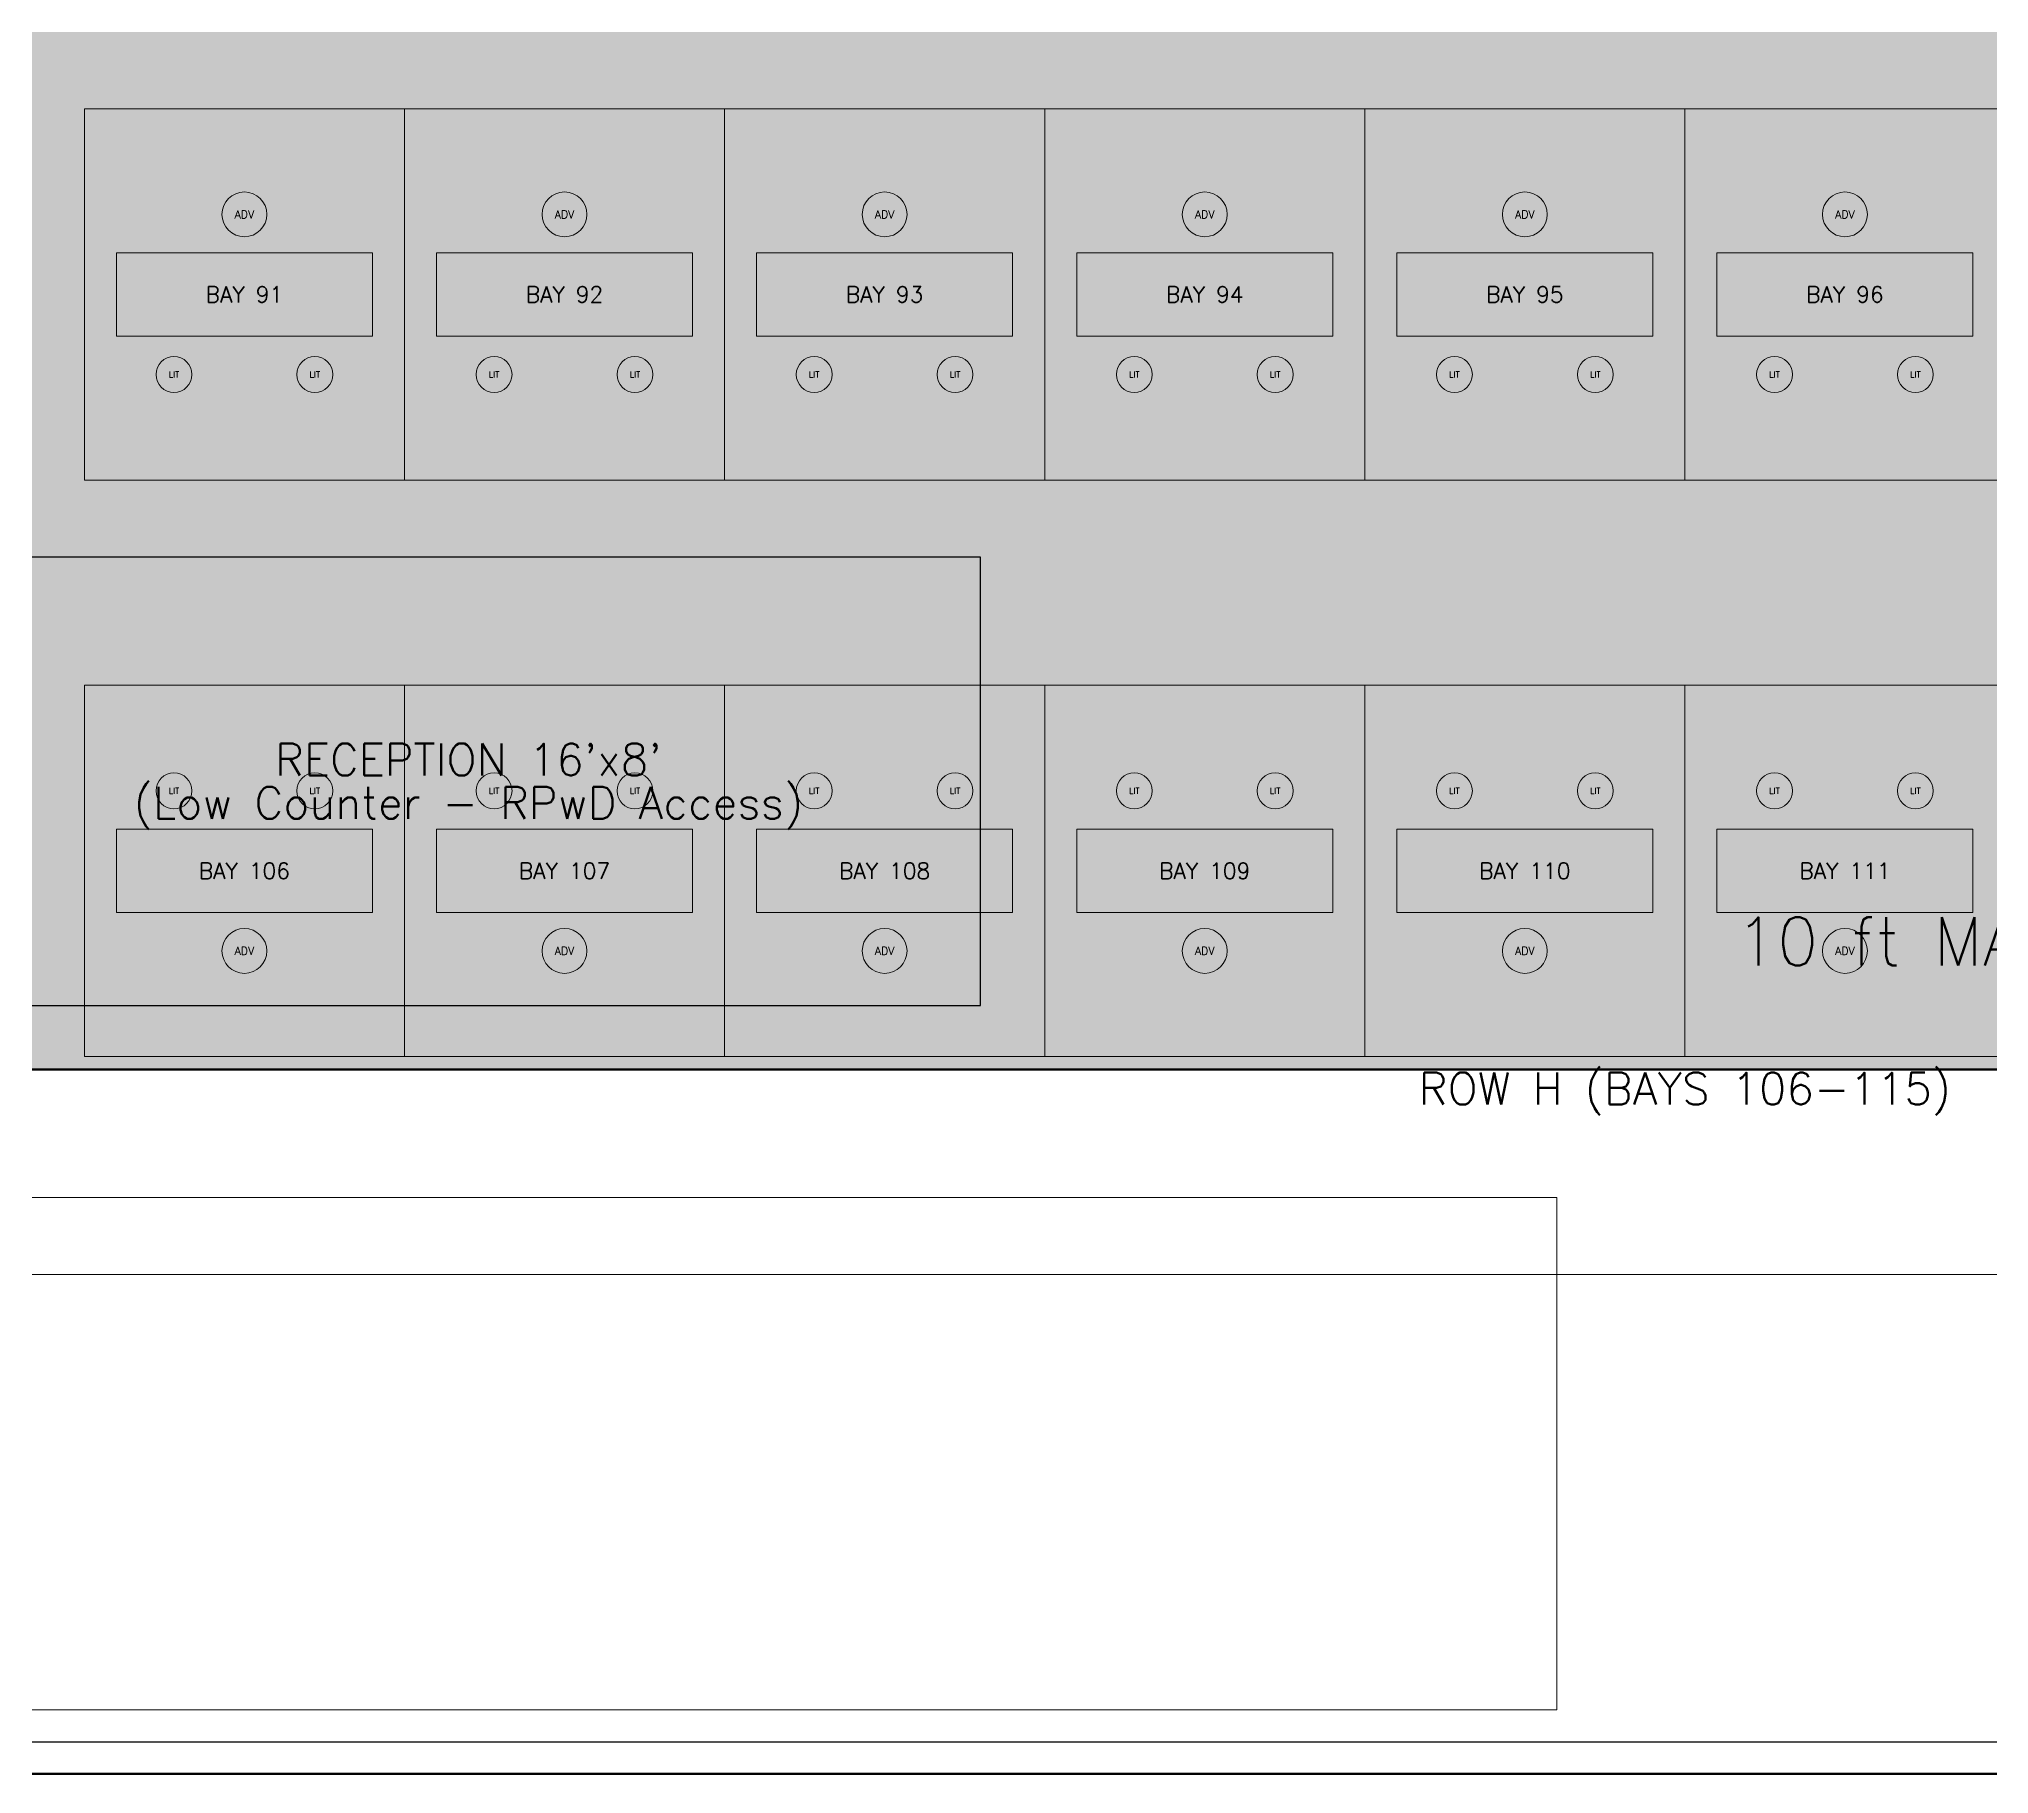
# Model space of a CAD drawing. Header units: inches. Extents: x 0 to 1800, y 0 to 1191.
# Drawn here: x 375.5 to 741, y 0 to 325 of the extents above; entities that cross this region are included whole.
import ezdxf
from ezdxf.enums import TextEntityAlignment as Align

# ---------------------------------------------------------------- set-up
doc = ezdxf.new("R2010")
doc.units = ezdxf.units.IN
doc.header["$MEASUREMENT"] = 0
for name, color, linetype in [('A-BAY', 3, 'Continuous'), ('A-DIM', 4, 'Continuous'), ('A-DOOR', 2, 'Continuous'), ('A-FURN', 1, 'Continuous'), ('A-HATCH', 8, 'Continuous'), ('A-JALI', 6, 'Continuous'), ('A-TEXT-TTL', 7, 'Continuous'), ('A-TTLB', 7, 'Continuous'), ('A-WALL', 7, 'Continuous')]:
    doc.layers.add(name, color=color, linetype=linetype)
doc.styles.add('SIMPLEX', font='simplex.shx')

msp = doc.modelspace()

# ---------------------------------------------------------------- hatches: boundary and pattern name
at = {"layer": 'A-HATCH'}
h = msp.add_hatch(dxfattribs=at)
h.set_pattern_fill('ANSI31')
h.paths.add_polyline_path([(336, 132), (1416, 132), (1416, 1020), (336, 1020)])
h = msp.add_hatch(dxfattribs=at)
h.set_pattern_fill('SOLID')
h.paths.add_polyline_path([(345, 141), (1407, 141), (1407, 1011), (345, 1011)])

# ---------------------------------------------------------------- linework, layer by layer
at = {"layer": 'A-BAY', "lineweight": 15}
for p, q in [((444, 242.4), (444, 312)), ((504, 242.4), (504, 312)), ((564, 242.4), (564, 312)), ((624, 242.4), (624, 312)), ((684, 242.4), (684, 312)), ((384, 242.4), (444, 242.4)), ((444, 242.4), (504, 242.4)), ((504, 242.4), (564, 242.4)), ((564, 242.4), (624, 242.4)), ((624, 242.4), (684, 242.4)), ((684, 242.4), (744, 242.4)), ((444, 134.4), (444, 204)), ((504, 134.4), (504, 204)), ((564, 134.4), (564, 204)), ((624, 134.4), (624, 204)), ((684, 134.4), (684, 204)), ((384, 134.4), (444, 134.4)), ((444, 134.4), (504, 134.4)), ((504, 134.4), (564, 134.4)), ((564, 134.4), (624, 134.4)), ((624, 134.4), (684, 134.4)), ((684, 134.4), (744, 134.4))]:
    msp.add_line(p, q, dxfattribs=at)
at = {"layer": 'A-DIM', "lineweight": 18}
msp.add_line((336, 93.6), (1416, 93.6), dxfattribs=at)
at = {"layer": 'A-FURN', "lineweight": 20}
for p, q in [((438, 285), (390, 285)), ((390, 285), (390, 269.4)), ((438, 269.4), (438, 285)), ((498, 285), (450, 285)), ((450, 285), (450, 269.4)), ((498, 269.4), (498, 285)), ((558, 285), (510, 285)), ((510, 285), (510, 269.4)), ((558, 269.4), (558, 285)), ((618, 285), (570, 285)), ((570, 285), (570, 269.4)), ((618, 269.4), (618, 285)), ((678, 285), (630, 285)), ((630, 285), (630, 269.4)), ((678, 269.4), (678, 285)), ((738, 285), (690, 285)), ((690, 285), (690, 269.4)), ((738, 269.4), (738, 285)), ((390, 269.4), (438, 269.4)), ((450, 269.4), (498, 269.4)), ((510, 269.4), (558, 269.4)), ((570, 269.4), (618, 269.4)), ((630, 269.4), (678, 269.4)), ((690, 269.4), (738, 269.4)), ((438, 177), (390, 177)), ((390, 177), (390, 161.4)), ((438, 161.4), (438, 177)), ((498, 177), (450, 177)), ((450, 177), (450, 161.4)), ((498, 161.4), (498, 177)), ((558, 177), (510, 177)), ((510, 177), (510, 161.4)), ((558, 161.4), (558, 177)), ((618, 177), (570, 177)), ((570, 177), (570, 161.4)), ((618, 161.4), (618, 177)), ((678, 177), (630, 177)), ((630, 177), (630, 161.4)), ((678, 161.4), (678, 177)), ((738, 177), (690, 177)), ((690, 177), (690, 161.4)), ((738, 161.4), (738, 177)), ((390, 161.4), (438, 161.4)), ((450, 161.4), (498, 161.4)), ((510, 161.4), (558, 161.4)), ((570, 161.4), (618, 161.4)), ((630, 161.4), (678, 161.4)), ((690, 161.4), (738, 161.4))]:
    msp.add_line(p, q, dxfattribs=at)
at = {"layer": 'A-FURN'}
for p, q in [((552, 228), (360, 228)), ((552, 144), (552, 228)), ((360, 144), (552, 144))]:
    msp.add_line(p, q, dxfattribs=at)
at = {"layer": 'A-FURN', "lineweight": 18}
for centre in [(414, 292.2), (474, 292.2), (534, 292.2), (594, 292.2), (654, 292.2), (714, 292.2), (414, 154.2), (474, 154.2), (534, 154.2), (594, 154.2), (654, 154.2), (714, 154.2)]:
    msp.add_circle(centre, 4.2, dxfattribs=at)
at = {"layer": 'A-FURN', "lineweight": 15}
for centre in [(400.8, 262.2), (427.2, 262.2), (460.8, 262.2), (487.2, 262.2), (520.8, 262.2), (547.2, 262.2), (580.8, 262.2), (607.2, 262.2), (640.8, 262.2), (667.2, 262.2), (700.8, 262.2), (727.2, 262.2), (400.8, 184.2), (427.2, 184.2), (460.8, 184.2), (487.2, 184.2), (520.8, 184.2), (547.2, 184.2), (580.8, 184.2), (607.2, 184.2), (640.8, 184.2), (667.2, 184.2), (700.8, 184.2), (727.2, 184.2)]:
    msp.add_circle(centre, 3.36, dxfattribs=at)
at = {"layer": 'A-JALI', "lineweight": 20}
for p, q in [((384, 312), (444, 312)), ((384, 242.4), (384, 312)), ((444, 312), (504, 312)), ((444, 242.4), (444, 312)), ((504, 312), (564, 312)), ((504, 242.4), (504, 312)), ((564, 312), (624, 312)), ((564, 242.4), (564, 312)), ((624, 312), (684, 312)), ((624, 242.4), (624, 312)), ((684, 312), (744, 312)), ((684, 242.4), (684, 312)), ((384, 204), (444, 204)), ((384, 134.4), (384, 204)), ((444, 204), (504, 204)), ((444, 134.4), (444, 204)), ((504, 204), (564, 204)), ((504, 134.4), (504, 204)), ((564, 204), (624, 204)), ((564, 134.4), (564, 204)), ((624, 204), (684, 204)), ((624, 134.4), (624, 204)), ((684, 204), (744, 204)), ((684, 134.4), (684, 204))]:
    msp.add_line(p, q, dxfattribs=at)
at = {"layer": 'A-TTLB', "lineweight": 20}
for p, q in [((660, 108), (12, 108)), ((660, 12), (660, 108)), ((12, 12), (660, 12))]:
    msp.add_line(p, q, dxfattribs=at)
at = {"layer": 'A-TTLB', "lineweight": 25}
msp.add_line((6, 6), (1794, 6), dxfattribs=at)
at = {"layer": 'A-TTLB', "lineweight": 50}
msp.add_line((0, 0), (1800, 0), dxfattribs=at)
at = {"layer": 'A-WALL', "lineweight": 50}
msp.add_line((336, 132), (1416, 132), dxfattribs=at)

# ---------------------------------------------------------------- texts
at = {"layer": 'A-BAY', "style": 'SIMPLEX'}
for s, p in [('BAY 91', (414, 277.2)), ('BAY 92', (474, 277.2)), ('BAY 93', (534, 277.2)), ('BAY 94', (594, 277.2)), ('BAY 95', (654, 277.2)), ('BAY 96', (714, 277.2)), ('BAY 106', (414, 169.2)), ('BAY 107', (474, 169.2)), ('BAY 108', (534, 169.2)), ('BAY 109', (594, 169.2)), ('BAY 110', (654, 169.2)), ('BAY 111', (714, 169.2))]:
    msp.add_text(s, height=3, dxfattribs=at).set_placement(p, align=Align.MIDDLE_CENTER)
at = {"layer": 'A-DOOR', "style": 'SIMPLEX'}
msp.add_text('10 ft MAIN DOUBLE-LEAF ENTRY (SOUTH - COURT FACING)', height=9, dxfattribs=at).set_placement((876, 156), align=Align.MIDDLE_CENTER)
at = {"layer": 'A-FURN', "style": 'SIMPLEX'}
for s, height, p in [('ADV', 1.5, (414, 292.2)), ('ADV', 1.5, (474, 292.2)), ('ADV', 1.5, (534, 292.2)), ('ADV', 1.5, (594, 292.2)), ('ADV', 1.5, (654, 292.2)), ('ADV', 1.5, (714, 292.2)), ('LIT', 1.125, (400.8, 262.2)), ('LIT', 1.125, (427.2, 262.2)), ('LIT', 1.125, (460.8, 262.2)), ('LIT', 1.125, (487.2, 262.2)), ('LIT', 1.125, (520.8, 262.2)), ('LIT', 1.125, (547.2, 262.2)), ('LIT', 1.125, (580.8, 262.2)), ('LIT', 1.125, (607.2, 262.2)), ('LIT', 1.125, (640.8, 262.2)), ('LIT', 1.125, (667.2, 262.2)), ('LIT', 1.125, (700.8, 262.2)), ('LIT', 1.125, (727.2, 262.2)), ('LIT', 1.125, (400.8, 184.2)), ('LIT', 1.125, (427.2, 184.2)), ('LIT', 1.125, (460.8, 184.2)), ('LIT', 1.125, (487.2, 184.2)), ('LIT', 1.125, (520.8, 184.2)), ('LIT', 1.125, (547.2, 184.2)), ('LIT', 1.125, (580.8, 184.2)), ('LIT', 1.125, (607.2, 184.2)), ('LIT', 1.125, (640.8, 184.2)), ('LIT', 1.125, (667.2, 184.2)), ('LIT', 1.125, (700.8, 184.2)), ('LIT', 1.125, (727.2, 184.2)), ('ADV', 1.5, (414, 154.2)), ('ADV', 1.5, (474, 154.2)), ('ADV', 1.5, (534, 154.2)), ('ADV', 1.5, (594, 154.2)), ('ADV', 1.5, (654, 154.2)), ('ADV', 1.5, (714, 154.2))]:
    msp.add_text(s, height=height, dxfattribs=at).set_placement(p, align=Align.MIDDLE_CENTER)
at = {"layer": 'A-TEXT-TTL', "style": 'SIMPLEX'}
for s, p in [("RECEPTION 16'x8'", (456, 190.05)), ('(Low Counter - RPwD Access)', (456, 181.95)), ('ROW H (BAYS 106-115)', (684, 128.4))]:
    msp.add_text(s, height=6, dxfattribs=at).set_placement(p, align=Align.MIDDLE_CENTER)

doc.saveas('drawing.dxf')
